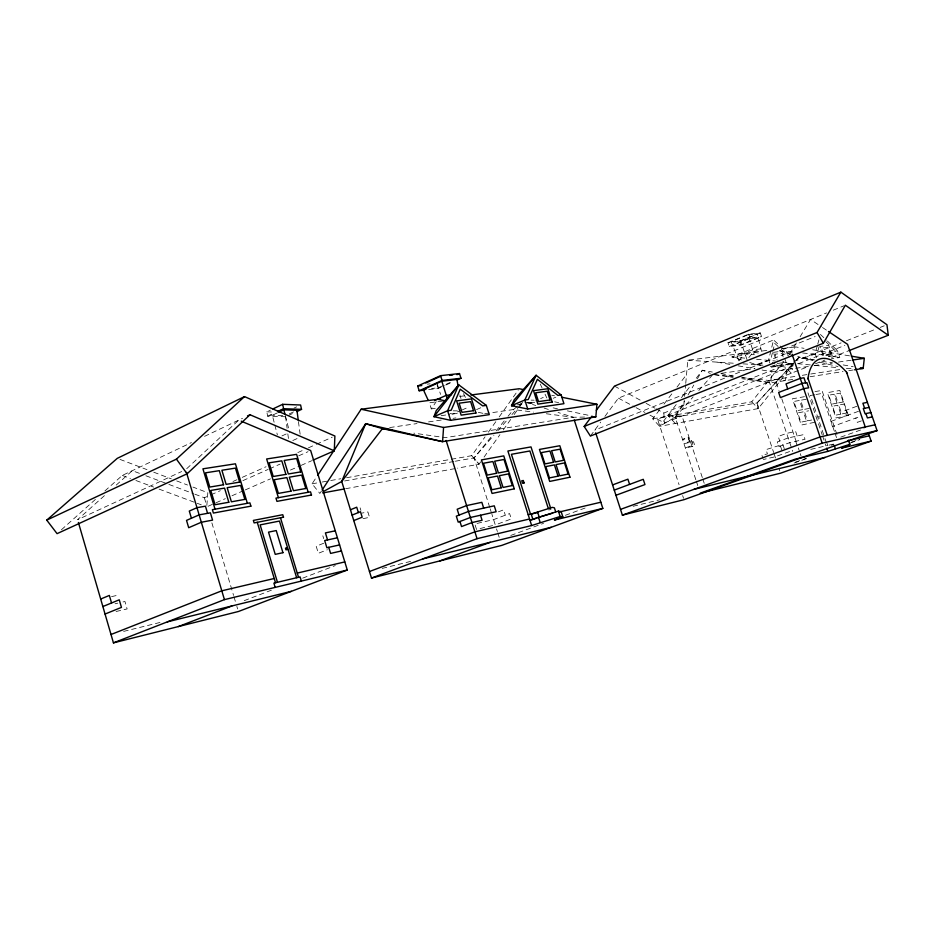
<?xml version="1.0" encoding="UTF-8"?>
<svg xmlns="http://www.w3.org/2000/svg" width="935" height="935" viewBox="0 0 935 935"><rect width="100%" height="100%" fill="white"/><g stroke="black" fill="none" stroke-linecap="round" stroke-linejoin="round"><path stroke-width="0.7" stroke-dasharray="4.67 3.51" d="M206.845 505.438L207.827 492.722L192.949 487.077M683.824 405.124L684.467 397.866M684.595 396.417L685.624 384.799M685.752 383.338L687.809 360.197L768.628 350.216M808.319 366.45L771.866 371.756L770.721 382.871L741.829 378.675M786.674 369.594L785.54 380.557L775.279 379.458L779.007 390.526M772.439 352.752L770.791 359.437L756.427 364.627L749.625 362.488M772.778 351.408L774.753 343.379L780.071 348.217M789.678 354.681L773.561 339.978L768.652 359.73L770.382 364.86M819.025 346.756L817.237 353.266L803.282 358.245L797.719 356.492M817.412 345.342L815.156 353.547L816.769 358.292M817.786 343.986L818.92 339.884M659.654 409.764L652.723 418.833L659.619 426.313L675.21 417.174L684.502 401.115M688.067 394.932L693.782 385.045M697.358 378.862L702.36 370.213L712.33 372.06M796.398 342.9L791.174 351.537L594.789 430.1M800.126 336.74L810.563 319.478L821.304 326.689M321.441 491.062L319.863 493.458L312.068 483.816L316.813 476.593M442.641 401.068L429.375 402.81L431.28 408.887L436.201 401.688M480.707 461.832L479.036 464.192L457.531 468.154M484.05 457.11L499.921 434.67M503.264 429.948L510.779 419.312M514.121 414.591L518.294 408.688M519.135 407.508L522.466 402.775M346.581 477.727L471.707 455.672L485.031 436.879M488.362 432.192L495.866 421.615M499.197 416.917L518.352 389.918M590.394 436.049L600.702 422.117M604.922 416.402L618.421 398.146L826.622 312.898M676.192 404.563L659.619 426.313L758.238 408.595L795.299 361.787M681.428 397.691L690.147 386.237M696.248 378.231L702.36 370.213L710.296 373.416M663.99 404.107L672.662 392.77M676.998 387.102L686.524 374.631M675.362 423.485L668.537 416.122L669.869 414.392L669.752 415.911L676.566 418.155L674.789 415.046L683.707 405.264M738.954 360.887L744.996 353.126L754.218 354.704L747.906 334.847L731.147 341.778L738.954 360.887L741.665 360.536M748.818 357.626L753.107 352.133L758.355 353.021M796.211 360.641L798.922 357.217L814.63 359.952M652.723 418.833L751.752 401.816L783.846 361.471M789.187 354.751L795.428 346.897L804.042 348.323M455.357 461.224L474.057 457.893L492.418 435.394M496.088 430.895L504.351 420.773M508.032 416.285L513.537 409.53L517.873 406M489.73 507.425L474.057 457.893L493.949 435.161M497.736 430.825L507.202 420.002M511.936 414.591L518.574 407.005M519.521 405.93L523.308 401.594M695.827 479.713L675.21 417.174L693.127 396.896M698.796 390.491L711.991 375.543M675.21 417.174L757.069 402.95L793.242 363.248M751.752 401.816L758.238 408.595L757.069 402.95L795.03 361.471M796.001 360.407L798.922 357.217L812.877 360.548M796.082 360.232L798.922 357.217M186.708 468.704L238.717 420.119L241.382 421.241M104.416 495.667L77.593 519.696L181.694 471.52M116.22 485.09L132.314 470.667L140.472 473.729M61.418 529.771L96.2 498.717M104.895 490.957L122.286 475.436L191.43 442.582M518.96 405.124L521.134 403.359M204.566 436.341L242.481 418.331M285.666 416.753L267.679 416.204L266.755 411.832L270.425 410.103M267.679 416.204L274.983 412.767M277.426 412.849L272.307 415.257L274.481 423.66M293.999 408.104L296.64 406.865M289.277 413.878L296.944 410.301M288.155 415.596L294.361 412.697M281.949 435.92L289.663 432.391M292.795 440.525L297.938 438.188M450.319 382.403L438.457 387.709L431.561 388.551M428.686 389.603L438.211 388.446L444.534 385.617M445.796 385.045L452.131 382.216M232.967 481.502L236.941 479.725M242.235 477.364L266.066 466.729M297.833 452.563L303.127 450.202M308.421 447.842L315.037 444.885M316.357 444.289L332.241 437.206M194.842 494.183L204.356 497.759L209.674 495.398M210.994 494.814L220.298 490.676M242.89 480.637L268.135 469.417M269.467 468.832L280.091 464.099M298.697 455.836L308.001 451.699M208.061 506.267L214.711 503.346M216.032 502.761L225.335 498.671M231.973 495.76L243.93 490.501M245.262 489.917L270.507 478.825M290.434 470.071L299.738 465.992M301.07 465.408L311.694 460.733M449.887 413.457L452.61 414.041L461.224 410.313M462.463 409.787L466.156 408.186M476.523 409.588L481.42 407.485M527.41 402.482L530.051 403.032L535.323 400.799M540.605 398.567L543.247 397.445M553.251 398.263L555.881 397.165M727.991 342.724L748.713 334.146L760.295 332.93L761.558 336.682L740.964 345.132L729.253 346.488L727.991 342.724L739.714 341.415L760.295 332.93M731.147 341.778L740.485 340.737L757.163 333.865L761.885 352.483M729.253 346.488L749.987 337.944L761.558 336.682M833.307 310.163L844.013 305.78M741.455 359.928L731.93 356.936L773.561 339.978M790.765 354.318L779.638 350.824L815.156 336.542M757.373 364.79L768.815 360.209L774.811 363.937M323.697 543.247L316.194 546.227L318.344 553.298L327.414 549.722M656.253 408.887L663.85 413.036L792.483 362.125M793.838 361.588L841.068 342.888M846.467 340.761L874.809 329.541M880.209 327.402L884.253 325.801M793.301 365.725L657.562 419.242L679.067 484.692M798.735 363.586L844.854 345.401M802.674 353.009L825.71 355.183L837.421 350.578L839.794 357.532L831.46 358.713M649.989 415.163L664.399 422.924L808.693 366.415M815.437 363.773L824.88 360.068M831.624 357.427L849.144 350.567M244.234 600.656L271.419 590.184M302.671 578.146L335.291 565.582M498.413 511.819L503.614 509.832L505.309 515.197M856.776 406.293L844.819 410.71L846.526 415.701M510.791 535.439L543.539 523.355M565.359 515.302L587.192 507.249M858.482 411.307L830.724 421.498L832.454 426.57L858.564 417.033M861.404 420.867L857.301 422.363L855.829 418.038M789.572 451.558L775.115 456.783L763.322 459.506M840.799 437.136L864.104 428.744M831.414 445.352L833.926 444.452M795.334 462.194L806.297 458.29M851.504 442.161L859.721 439.228M794.084 463.047L807.782 458.162M850.266 443.015L859.849 439.602M123.654 631.394L161.591 622.079M633.135 506.279L659.771 499.746M382.228 568.386L410.57 561.421M492.605 525.587L476.499 529.35L474.805 523.939L493.598 519.626L509.598 513.572L511.305 518.937L495.281 524.956L491.915 514.297M116.092 611.49L127.125 608.93L124.951 601.509L122.625 602.047M548.775 509.972L551.031 509.446M810.738 449.384L827.732 445.446L826.739 442.512M829.006 445.142L836.673 443.365M115.063 603.765L117.763 603.145M111.534 596.624L116.957 595.408L117.67 597.886M362.979 518.68L369.547 517.324L367.876 511.901L361.751 513.151M814.549 422.328L801.26 425.051L792.413 398.801L804.451 396.685M811.72 420.002L807.559 420.843L804.439 411.634L808.611 410.827M819.539 416.215L818.604 416.402L819.259 418.342M809.289 408.42L803.703 409.472L800.594 400.25L806.192 399.245M345.669 488.713L456.093 468.412M344.618 480.964L453.919 461.481M312.068 483.816L320.693 482.296M322.131 482.039L329.319 480.765M330.756 480.52L340.831 478.743M814.584 394.757L810.4 395.493L824.518 437.206M815.986 394.512L821.561 393.53L834.569 431.865M814.981 391.613L821.97 390.409L837.783 437.019M792.728 379.423L770.721 382.871L742.238 377.588M809.979 376.735L843.054 371.569M848.805 370.669L853.117 369.991M741.607 377.541L768.839 380.451L796.608 376.186M802.288 375.309L809.406 374.222M810.82 374L840.682 369.418M389.65 427.564L417.022 423.578M428.546 421.907L441.507 420.014M453.031 418.342L455.918 417.922M484.727 413.726L513.537 409.53L533.476 412.113M814.058 365.62L832.723 362.909M838.461 362.067L851.388 360.185M441.133 415.678L449.735 414.45M452.61 414.041L458.01 413.282M517.242 404.843L522.934 404.037M530.051 403.032L535.58 402.237M771.176 367.198L794.294 363.937M721.539 373.275L754.522 368.659M770.3 366.45L791.805 363.446M777.184 363.493L786.043 362.277L784.64 358.128M832.314 355.908L828.55 356.422L832.325 355.919L828.714 345.331L819.89 346.441L823.513 357.123M431.28 408.887L435.266 408.338M459.588 396.463L466.682 395.552M773.42 352.331L782.303 351.209L784.173 356.749M781.321 348.638L795.428 346.897M427.318 384.156L430.077 383.841M747.906 334.847L757.163 333.865M584.597 417.057L573.365 417.267L445.212 437.662L413.831 433.139M668.537 416.122L682.001 415.993L702.407 477.843M846.362 368.542L853.374 368.495M453.159 410.827L457.379 410.897M531.103 400.133L533.92 400.18M269.864 415.175L285.444 415.666L287.103 428.265M266.755 411.832L273.674 412.066M687.809 360.197L735.845 363.364M743.021 363.844L762.983 365.164M772.789 365.807L781.683 366.391L792.529 368.752L791.174 373.275L787.819 369.43M779.638 350.824L794.037 352.179M731.93 356.936L747.871 358.432M756.579 359.262L775.419 361.039M797.555 363.668L813.345 365.246M814.782 365.398L839.186 367.829M714.375 374.631L733.005 376.618M546.297 413.761L573.365 417.267L558.066 412.475M714.387 374.69L733.169 377.413M812.644 349.748L849.962 355.931M825.71 355.183L839.794 357.532M803.282 358.245L813.286 359.94M782.408 361.903L792.973 363.715M821.771 361.202L831.764 362.944M843.195 364.93L853.188 366.672M756.427 364.627L762.89 365.749M717.18 362.137L731.205 364.603M738.218 365.83L755.036 368.787M762.048 370.026L771.866 371.756M720.873 373.638L735.12 376.279M551.685 395.236L554.513 395.797M554.654 401.816L558.627 402.623M527.574 402.494L534.68 403.99M553.169 407.87L557.435 408.77M567.393 410.862L590.149 415.643M478.323 412.323L485.171 413.784M819.855 362.219L837.994 366.543M524.699 402.027L535.825 405.509M544.158 408.127L548.331 409.425M122.286 475.436L130.456 478.475M135.914 480.496L153.62 487.088M159.067 489.11L195.836 502.796M197.203 503.299L201.282 504.818M145.907 475.775L193.475 493.668M119.96 459.389L146.994 469.639M153.761 472.21L171.327 478.872M176.738 480.929L187.549 485.031M618.421 398.146L634.83 406.994M636.092 407.672L644.94 412.44M614.482 386.108L641.071 400.601M646.132 403.359L654.991 408.198M776.003 364.685L778.399 366.181M822.496 327.495L827.276 330.698M781.134 349.187L789.631 356.936M820.416 334.426L826.423 340.13M827.417 341.076L837.421 350.578L835.422 350.847L824.495 340.469M471.707 455.672L479.036 464.192L474.057 457.893M463.468 393.635L465.478 397.398M540.266 384.086L542.055 387.861M545.035 394.173L546.823 397.948M835.025 433.232L836.883 438.702M824.974 438.55L826.341 442.582M807.98 392.817L822.192 434.787M822.648 436.142L824.015 440.198M825.266 443.891L825.932 445.855M783.179 356.878L781.976 353.325L775.103 354.201L777.114 360.174M773.829 353.582L775.921 359.776M797.181 436.014L795.65 431.467L786.627 433.361L778.212 436.47L779.743 441.039M781.8 398.824L796.082 441.238M798.326 447.923L799.226 450.6M800.266 453.662L801.155 456.303M795.732 441.32L797.064 445.259M768.839 380.451L792.693 451.406M748.713 334.146L749.987 337.944M784.266 448.66L782.817 444.37L765.999 449.618L767.436 453.919L761.873 455.181L762.96 458.419M780.444 446.03L781.765 449.98M747.088 359.823L740.485 340.737M739.714 341.415L740.964 345.132M757.069 402.95L773.677 452.505M774.04 453.58L776.377 460.546M779.007 468.423L779.802 470.796M702.863 479.199L704.207 483.278M689.668 441.472L688.277 437.253L682.55 439.438L688.417 438.293L689.796 442.477M696.283 481.093L698.106 486.621M682.644 495.597L683.543 498.32M459.833 394.874L460.978 398.509M490.174 508.792L491.471 512.918M496.532 528.918L497.373 531.548M497.794 532.868L499.454 538.151M437.346 384.192L440.549 394.395M437.101 384.94L438.211 388.446M360.104 507.834L360.922 510.487M322.82 535.813L323.674 538.595M204.356 497.759L206.436 504.736M211.871 522.875L233.575 595.431M233.984 596.822L235.655 602.409M236.847 606.371L237.619 608.942M285.292 415.479L288.938 429.574M274.832 425.063L277.368 434.88M298.44 421.556L300.135 434.214M287.828 433.863L288.564 439.462M663.85 413.036L664.399 422.924M749.18 338.634L732.409 345.541L741.736 344.466L758.414 337.617L749.18 338.634M752.593 349.865L737.341 356.071L745.487 355.055L760.681 348.884L752.593 349.865M691.573 440.747L683.941 443.646L693.525 441.741L694.927 446.007L685.355 447.958L693.01 445.072L691.573 440.747M788.17 437.942L777.312 441.928L778.878 446.603L789.748 442.629L805.023 439.275L803.469 434.658L788.17 437.942M848.326 415.421L835.96 417.957L827.37 392.653L839.829 390.468L848.326 415.421M806.496 421.054L800.874 422.188L797.742 412.908L803.375 411.832L806.496 421.054M840.799 414.147L835.563 415.198L832.524 406.257L837.772 405.252L840.799 414.147M846.946 412.908L841.78 413.948L838.765 405.065L843.943 404.072L846.946 412.908M802.639 409.647L797.006 410.71L793.873 401.454L799.53 400.437L802.639 409.647M837.059 403.149L831.811 404.142L828.772 395.201L834.043 394.266L837.059 403.149M843.23 401.98L838.052 402.962L835.037 394.091L840.226 393.156L843.23 401.98M830.841 354.225L823.782 355.183L821.397 348.159L828.468 347.259L830.841 354.225"/><path stroke-width="1.4" d="M334.274 450.81L334.894 436.026L244.502 396.615L117.261 458.36L46.75 520.14L57.07 533.651L187.117 473.788L250.007 414.754L334.274 450.81L313.026 460.149M323.51 491.459L341.742 481.478L365.655 423.73L442.582 441.659L595.84 416.846L596.916 404.271L443.576 427.482L442.582 441.659L382.45 428.616L365.655 423.73L322.224 489.858M851.388 356.177L864.302 358.315L863.18 368.413L854.555 369.769M846.923 373.264L846.561 372.212A60.752 27.244 69.4 0 0 807.992 378.278L808.354 379.388M514.402 405.252L511.55 405.661L514.203 399.783L536.106 375.262L561.117 394.956L563.934 403.686L527.714 409.004L511.55 405.661L536.106 375.262L524.839 400.016L527.714 409.004M591.972 416.075L584.176 426.442L590.394 436.049L823.373 343.25L845.357 305.231L888.25 335.256L849.144 350.567M584.176 426.442L817.026 332.521L840.869 292.141L886.953 324.737L888.25 335.256M317.608 475.389L361.155 409.226L440.49 398.941M848.384 440.151L849.822 444.37L849.038 445.457L841.558 448.122L871.116 441.086L868.381 433.069M596.308 410.313L614.482 386.108L840.869 292.141M46.75 520.14L176.435 459.143L244.502 396.615M247.494 415.946L250.007 414.754M272.88 408.946L282.662 404.317L300.602 405.007L301.537 409.355L296.851 411.54M277.543 411.564L283.597 408.712L301.537 409.355M278.712 412.242L283.831 409.834L284.93 414.065M424.619 390.094L419.172 390.76L417.688 386.015L440.572 375.66L459.494 373.544L460.99 378.266L457.192 379.961M425.764 383.011L440.315 376.443M419.172 390.76L442.091 380.451L460.99 378.266M428.16 400.157L423.286 389.544L441.823 381.223L456.911 379.458L458.173 386.564M456.958 374.678L459.494 373.544M434.565 400.519L446.252 395.353L451.523 394.675M511.55 405.661L524.839 400.016L528.24 399.537L537.403 379.318L557.891 395.411L561.117 394.956M100.688 599.031L109.348 595.443L111.545 602.97M102.862 606.546L119.248 599.814L121.456 607.388L105.047 614.05M350.45 509.762L356.726 507.202L358.374 512.567M352.098 515.103L360.478 511.714L362.172 517.207L353.781 520.585M111.008 634.503L221.805 590.803L274.236 578.496M78.4 522.478L113.439 642.859L224.435 599.627L347.294 570.023L310.654 450.518L241.382 421.241M178.351 626.579L231.88 605.973M347.294 570.023L238.39 611.513L113.439 642.859M369.465 571.519L474.886 531.84L529.561 518.983L507.892 451.009L531.01 446.907L550.586 508.056M555.67 511.784L554.385 507.798L552.293 507.378L531.197 514.063L532.903 519.428L536.69 518.037M612.577 484.926L627.899 479.188L629.594 484.4M392.443 430.053L382.45 428.616L341.742 481.478L371.487 578.064L477.049 538.689L531.641 525.54L560.135 516.494L562.858 516.938L561.152 511.632L558.417 511.118L529.923 520.152L531.641 525.54M614.26 490.104L643.245 479.316L644.963 484.564L615.943 495.281M439.789 560.942L490.291 542.288M562.858 516.938L554.432 520.047L602.83 508.395L574.254 420.002M602.83 508.395L501.756 545.397L371.487 578.064M620.513 509.376L820.065 436.949L875.067 424.794M595.688 432.847L622.383 515.138L822.157 443.155L877.065 430.638L847.566 344.337L828.468 331.504M877.065 430.638L683.988 499.687L622.383 515.138M871.116 441.086L780.608 473.168L700.257 493.142L795.288 459.132L827.802 451.395L849.822 444.37M539.203 517.102L552.667 513.14M167.365 621.857L291.416 591.317M423.006 558.85L551.206 527.293M693.98 489.344L825.079 457.402M529.923 520.152L532.903 519.428M297.26 573.085L344.805 561.912M559.294 511.994L600.843 502.212M528.205 514.741L537.555 512.567M848.162 440.712L869.316 435.803M341.439 550.949L330.593 553.415L328.734 547.337M339.592 544.918L326.876 547.746L324.679 540.547L337.406 537.789M872.367 416.893L867.399 417.933L865.915 413.562M335.268 530.823L325.415 532.903L327.566 539.927M870.882 412.545L865.062 413.738L863.297 408.56L869.118 407.391M867.399 402.366L862.888 403.242L864.618 408.291M322.727 492.932L344.244 488.982M450.612 420.329L489.274 414.649L486.317 405.381L458.769 384.869L436.283 410.535L433.969 416.694L450.612 420.329L447.596 410.769L458.769 384.869L433.969 416.694L447.596 410.769L451.184 410.266L460.23 389.217L482.682 405.883L486.317 405.381M852.825 359.987L864.302 358.315M470.936 394.991L519.182 388.738L523.425 389.591M423.286 389.544L426.044 389.217M417.688 386.015L421.767 385.536M449.922 375.356L452.669 375.052M591.621 416.917L595.84 416.846M860.375 368.437L863.18 368.413L860.329 367.923M281.388 409.752L299.34 410.383M561.584 397.211L596.916 404.271M437.837 399.292L445.598 400.916M361.155 409.226L443.576 427.482M176.435 459.143L187.117 473.788M817.026 332.521L823.373 343.25M846.561 372.212L865.249 426.968M834.289 445.516L835.364 448.695M807.98 378.289L827.3 435.348M805.689 382.836L803.971 377.787L800.255 378.359L786.019 383.888L787.714 388.937M826.727 448.216L827.802 451.395M792.085 354.213L822.157 443.155M558.417 511.118L560.135 516.494M548.342 508.593L529.9 450.974L511.433 454.305L530.531 514.192M537.485 511.702L539.203 517.09M538.42 516.985L540.149 522.396M483.687 508.137L481.841 502.317L466.612 505.578L457.192 509.236L459.038 515.103M440.572 375.66L442.091 380.451M447.409 399.023L441.823 381.223M480.496 515.232L482.086 520.281L471.976 522.583L461.539 526.557L459.95 521.485M446.089 440.443L477.049 538.689M308.188 492.266L296.605 454.352L266.65 458.98L278.396 497.677M301.374 581.091L300.1 576.907L273.897 583.136L275.182 587.402M280.477 517.78L298.534 577.281M296.64 577.725L279.46 521.064L260.129 524.886L277.461 582.283M257.265 522.314L275.521 582.75M247.366 503.31L235.445 463.807L202.93 468.821L215.027 509.189M207.582 513.327L205.443 506.174L196.981 507.682L189.291 511.071L191.43 518.235M186.451 472.409L224.435 599.627M282.662 404.317L283.597 408.712M296.944 410.301L298.253 420.142M199.132 514.869L186.521 520.386L188.695 527.714L201.329 522.244L212.572 520.129L210.387 512.812L199.132 514.869M468.47 511.457L456.315 516.155L458.197 522.151L470.363 517.487L496.134 511.737L494.264 505.823L468.47 511.457M801.961 383.443L778.656 392.443L780.386 397.597L803.726 388.633L808.67 387.815L806.917 382.637L801.961 383.443M282.943 552.69L275.241 554.373L268.52 532.132L276.246 530.566L282.943 552.69M287.162 547.793L285.467 548.155L285.958 549.803L287.653 549.429L287.162 547.793M514.262 488.83L492.067 493.446L481.432 459.915L503.766 455.883L514.262 488.83M569.964 477.212L549.698 481.432L539.437 449.431L559.82 445.738L569.964 477.212M501.265 487.813L491.857 489.753L488.093 477.89L497.525 476.044L501.265 487.813M512.286 485.546L503.042 487.451L499.302 475.705L508.57 473.881L512.286 485.546M558.031 476.149L549.441 477.914L545.818 466.588L554.42 464.905L558.031 476.149M568.094 474.08L559.656 475.81L556.044 464.59L564.506 462.93L568.094 474.08M524.079 482.951L522.536 483.266L521.753 480.8L523.296 480.485L524.079 482.951M283.515 517.184L254.121 522.922L253.362 520.409L282.767 514.717L283.515 517.184M496.637 473.262L487.205 475.085L483.453 463.257L492.909 461.516L496.637 473.262M507.717 471.147L498.413 472.946L494.673 461.189L504 459.482L507.717 471.147M553.567 462.252L544.953 463.912L541.33 452.622L549.967 451.032L553.567 462.252M563.665 460.3L555.191 461.937L551.592 450.74L560.077 449.174L563.665 460.3M250.896 506.162L213.402 513.058L212.385 509.668L249.902 502.855L250.896 506.162M311.495 495.024L276.947 501.37L275.965 498.121L310.525 491.845L311.495 495.024M228.818 502.259L215.073 504.713L210.807 490.443L224.564 488.117L228.818 502.259M244.853 499.395L231.401 501.803L227.158 487.684L240.634 485.405L244.853 499.395M291.03 491.144L278.385 493.399L274.224 479.725L286.893 477.575L291.03 491.144M305.803 488.502L293.415 490.711L289.289 477.177L301.701 475.074L305.803 488.502M223.558 484.774L209.791 487.065L205.525 472.829L219.316 470.667L223.558 484.774M239.664 482.121L226.13 484.377L221.887 470.258L235.445 468.119L239.664 482.121M285.923 474.372L273.242 476.488L269.093 462.837L281.797 460.838L285.923 474.372M300.731 471.894L288.307 473.975L284.193 460.452L296.64 458.501L300.731 471.894M475.95 413.013L461.142 415.14L456.631 400.893L471.485 398.918L475.95 413.013M552.188 402.038L537.847 404.13L533.511 390.643L547.898 388.738L552.199 402.062M550.037 399.97L538.537 401.606L535.697 392.77L547.22 391.216L550.037 399.97M473.496 410.722L462.019 412.347L459.12 403.207L470.621 401.664L473.496 410.722"/></g></svg>
